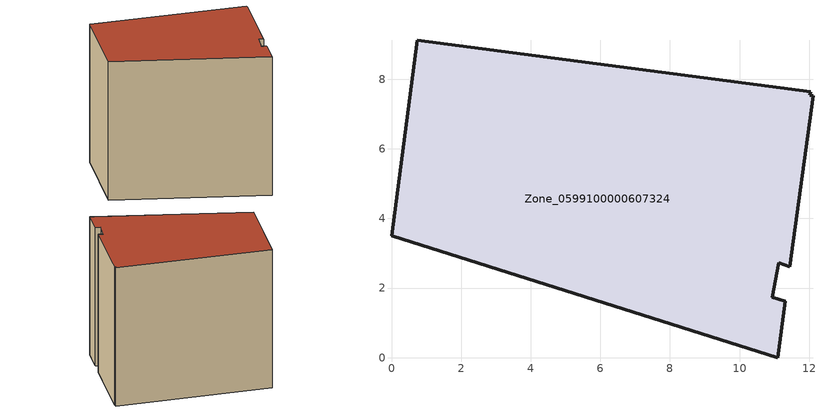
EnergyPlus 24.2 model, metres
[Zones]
Zone_0599100000607324
 floor ground (C_G): 11.12,2.73 10.94,1.74 11.32,1.62 11.1,0 0,3.5 0.74,9.12 12.04,7.64 12.02,7.54 12.11,7.53 11.45,2.62 z0
 wall outside (C_F): 10.94,1.74 11.12,2.73 11.45,2.62 12.11,7.53 12.02,7.54 12.04,7.64 0.74,9.12 0,3.5 11.1,0 11.32,1.62 10.94,1.74 z0:11.22
 roof outside (C_R): 11.45,2.62 12.11,7.53 12.02,7.54 12.04,7.64 0.74,9.12 0,3.5 11.1,0 11.32,1.62 10.94,1.74 11.12,2.73 z11.22
[BUILDING]
Pand.0599100000607324: North Axis=0; Terrain=City; Loads Convergence Tolerance Value=0.04; Temperature Convergence Tolerance Value=0.4; Solar Distribution=FullExterior; Maximum Number of Warmup Days=25; Minimum Number of Warmup Days=1
[Site:Location]
Rotterdam.The.Hague.AP_ZH_NLD Design_Conditions: Latitude=51.96; Longitude=4.45; Time Zone=1; Elevation=-4.5
[SITE:GROUNDTEMPERATURE:BUILDINGSURFACE]
18, 18, 18, 18, 18, 18, 18, 18, 18, 18, 18, 18
[MATERIAL] Thermal Absorptance=0.9; Solar Absorptance=0.7; Visible Absorptance=0.7
Name | Roughness | Thickness | Conductivity | Density | Specific Heat
G.TI.1946 | MediumSmooth | 0.15 | 1 | 540 | 1210
F.TI.1946 | Rough | 0.3 | 0.857143 | 1920 | 840
R.TI.1946 | MediumRough | 0.2 | 0.1 | 1500 | 1000
[CONSTRUCTION]
C_G: G.TI.1946
C_F: F.TI.1946
C_R: R.TI.1946
[ZONE]
Zone_0599100000607324: Type=1; Multiplier=1; Ceiling Height=Autocalculate; Volume=Autocalculate; Floor Area=autocalculate; Part of Total Floor Area=Yes
[ZONEINFILTRATION:DESIGNFLOWRATE]
Infil_Zone_0599100000607324: Zone or ZoneList or Space or SpaceList=Zone_0599100000607324; Schedule=AlwaysOn; Design Flow Rate Calculation Method=Flow/Area; Flow Rate per Floor Area=0.003; Constant Term Coefficient=1; Temperature Term Coefficient=0; Velocity Term Coefficient=0; Velocity Squared Term Coefficient=0
[HVACTEMPLATE:ZONE:IDEALLOADSAIRSYSTEM]
Zone_0599100000607324: Maximum Heating Supply Air Temperature=50; Minimum Cooling Supply Air Temperature=13; Maximum Heating Supply Air Humidity Ratio=0.0156; Minimum Cooling Supply Air Humidity Ratio=0.0077; Heating Limit=NoLimit; Cooling Limit=NoLimit; Dehumidification Control Type=ConstantSensibleHeatRatio; Cooling Sensible Heat Ratio=0.7; Dehumidification Setpoint=60; Humidification Control Type=None; Humidification Setpoint=30; Outdoor Air Method=None; Outdoor Air Flow Rate per Person=0.00944; Outdoor Air Flow Rate per Zone Floor Area=0; Outdoor Air Flow Rate per Zone=0; Demand Controlled Ventilation Type=None; Outdoor Air Economizer Type=NoEconomizer; Heat Recovery Type=None; Sensible Heat Recovery Effectiveness=0.7; Latent Heat Recovery Effectiveness=0.65
[ZONECONTROL:THERMOSTAT]
ThermostatControl_Zone_0599100000607324: Zone or ZoneList=Zone_0599100000607324; Control Type Schedule=DualSetpointControlType; Control 1=Thermostat_Zone_0599100000607324; Temperature Difference Between Cutout And Setpoint=0
[THERMOSTATSETPOINT:DUALSETPOINT]
Thermostat_Zone_0599100000607324: Heating Setpoint Temperature Schedule=HeatingSetpoint_Zone_0599100000607324; Cooling Setpoint Temperature Schedule=CoolingSetpoint_Zone_0599100000607324
[SCHEDULE:COMPACT]
HeatingSetpoint_Zone_0599100000607324: Through: 12/31, For: AllDays, Until: 24:00, 21
CoolingSetpoint_Zone_0599100000607324: Through: 12/31, For: AllDays, Until: 24:00, 24
DualSetpointControlType: Through: 12/31, For: AllDays, Until: 24:00, 4
AlwaysOn: Through: 12/31, For: AllDays, Until: 24:00, 1
